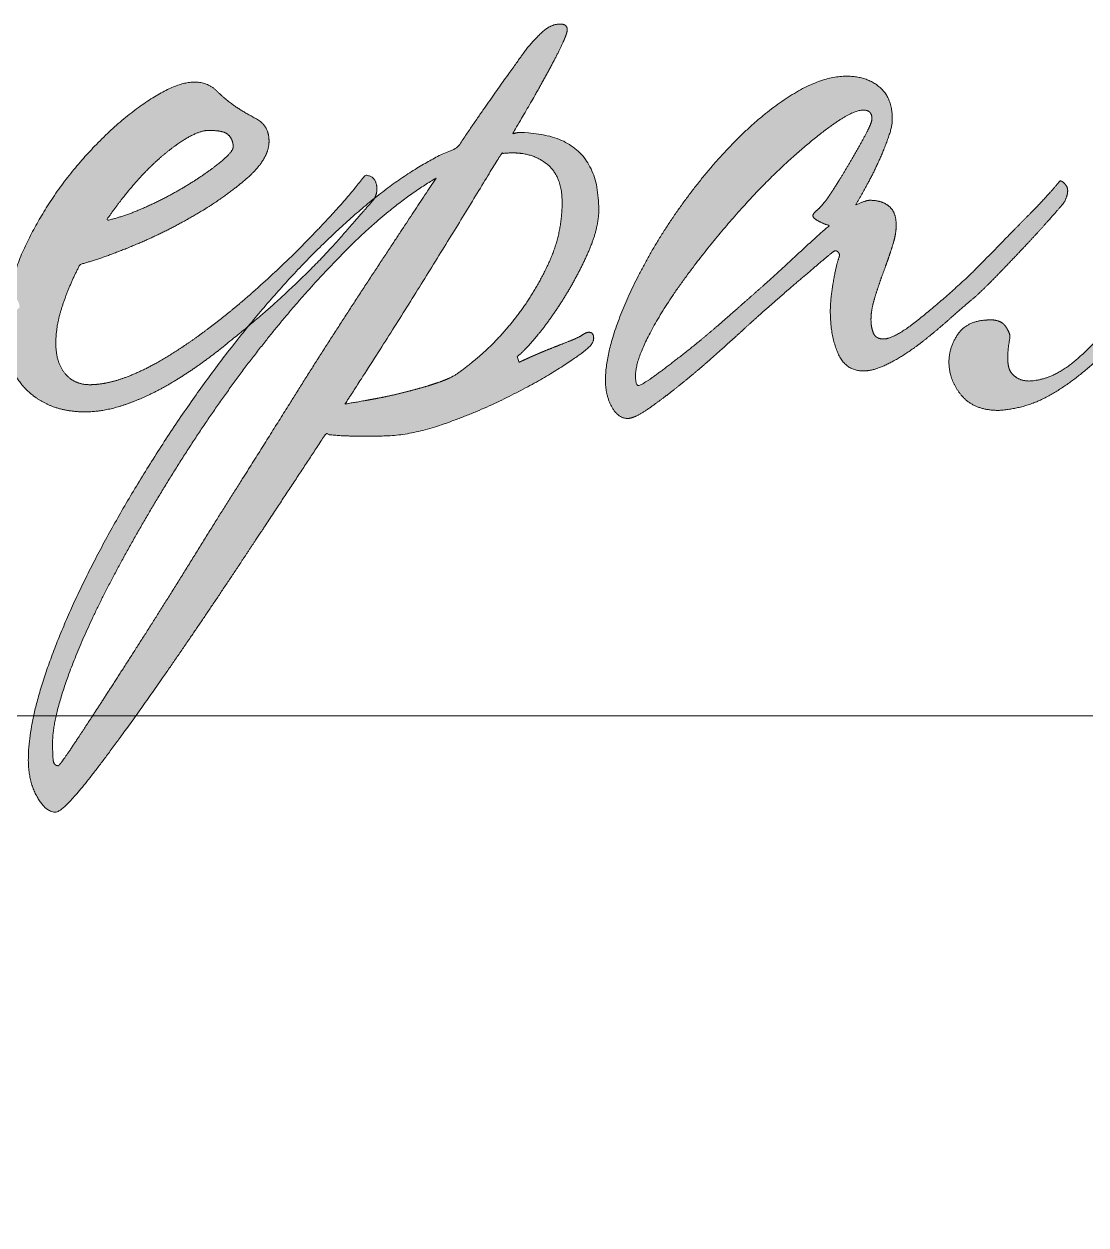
# Model space of a CAD drawing. Header units: metres. Extents: x -1525 to -1043, y -1331 to -1144.
# Drawn here: x -1478.474 to -1477.965, y -1298.582 to -1298.007 of the extents above; entities that cross this region are included whole.
import ezdxf

# ---------------------------------------------------------------- set-up
doc = ezdxf.new("R2010")
doc.units = ezdxf.units.M
doc.header["$MEASUREMENT"] = 0
doc.layers.add('Level 63', color=7, linetype='Continuous', lineweight=0)

# ---------------------------------------------------------------- blocks, each defined once
blk = doc.blocks.new('*U81')
at = {"linetype": 'Continuous', "lineweight": 0}
h = blk.add_hatch(color=5, dxfattribs=at)
edge = h.paths.add_edge_path()
edge.add_line((-0.18719, -0.20035), (-0.16948, -0.20035))
edge.add_spline(control_points=[(-0.16948, -0.20035), (-0.16465, -0.19362), (-0.15935, -0.18602), (-0.14325, -0.16295), (-0.12518, -0.1357), (-0.1071, -0.10846), (-0.0912, -0.0842)], knot_values=[0, 0, 0, 0.141373, 0.141373, 0.570687, 0.570687, 1, 1, 1], degree=2, periodic=0)
edge.add_spline(control_points=[(-0.0912, -0.0842), (-0.08603, -0.08499), (-0.07968, -0.08499)], knot_values=[0, 0, 0, 1, 1, 1], degree=2, periodic=0)
edge.add_line((-0.07968, -0.08499), (-0.06855, -0.08499))
edge.add_spline(control_points=[(-0.06855, -0.08499), (-0.05663, -0.08499), (-0.04252, -0.08002), (-0.02842, -0.07505), (-0.0161, -0.06888), (-0.00378, -0.06271), (0.00516, -0.05695), (0.0141, -0.05118), (0.0157, -0.04959)], knot_values=[0, 0, 0, 0.25, 0.25, 0.5, 0.5, 0.75, 0.75, 1, 1, 1], degree=2, periodic=0)
edge.add_spline(control_points=[(0.0157, -0.04959), (0.01887, -0.0472), (0.01887, -0.04481), (0.01887, -0.04242), (0.01689, -0.04242), (0.01569, -0.04242), (0.0141, -0.04362)], knot_values=[0, 0, 0, 0.333333, 0.333333, 0.666667, 0.666667, 1, 1, 1], degree=2, periodic=0)
edge.add_spline(control_points=[(0.0141, -0.04362), (0.01211, -0.04481), (0.00853, -0.0462), (0.00495, -0.0476), (0.00097, -0.04919), (-0.00301, -0.05078), (-0.00659, -0.05237), (-0.01017, -0.05396), (-0.01176, -0.05476)], knot_values=[0, 0, 0, 0.25, 0.25, 0.5, 0.5, 0.75, 0.75, 1, 1, 1], degree=2, periodic=0)
edge.add_line((-0.01176, -0.05476), (-0.01256, -0.05237))
edge.add_spline(control_points=[(-0.01256, -0.05237), (-0.01056, -0.05118), (-0.00499, -0.04461), (0.00057, -0.03805), (0.00634, -0.0289), (0.01211, -0.01975), (0.01655, -0.00981), (0.02098, 0.00014), (0.02098, 0.00809)], knot_values=[0, 0, 0, 0.25, 0.25, 0.5, 0.5, 0.75, 0.75, 1, 1, 1], degree=2, periodic=0)
edge.add_spline(control_points=[(0.02098, 0.00809), (0.02098, 0.03952), (-0.01202, 0.03952), (-0.01281, 0.03952), (-0.01321, 0.03932), (-0.01361, 0.03912), (-0.01441, 0.03912)], knot_values=[0, 0, 0, 0.333333, 0.333333, 0.666667, 0.666667, 1, 1, 1], degree=2, periodic=0)
edge.add_spline(control_points=[(-0.01441, 0.03912), (-0.004, 0.05661), (0.00201, 0.06794), (0.00802, 0.07927), (0.00802, 0.08165), (0.00802, 0.08406), (0.00524, 0.08406), (0.00126, 0.08406), (-0.00232, 0.08068), (-0.0059, 0.0773), (-0.00908, 0.07332), (-0.01107, 0.07054), (-0.01863, 0.06), (-0.02619, 0.04946), (-0.03693, 0.03355)], knot_values=[0, 0, 0, 0.142857, 0.142857, 0.285714, 0.285714, 0.428571, 0.428571, 0.571429, 0.571429, 0.714286, 0.714286, 0.857143, 0.857143, 1, 1, 1], degree=2, periodic=0)
edge.add_spline(control_points=[(-0.03693, 0.03355), (-0.05352, 0.02664), (-0.07114, 0.01254)], knot_values=[0, 0, 0, 1, 1, 1], degree=2, periodic=0)
edge.add_line((-0.07114, 0.01254), (-0.07142, 0.01207))
edge.add_spline(control_points=[(-0.07142, 0.01207), (-0.0762, 0.0065), (-0.08694, -0.00563), (-0.09768, -0.01777), (-0.11558, -0.03368), (-0.1192, -0.03682), (-0.12287, -0.0399)], knot_values=[0, 0, 0, 0.417557, 0.417557, 0.835113, 0.835113, 1, 1, 1], degree=2, periodic=0)
edge.add_spline(control_points=[(-0.12287, -0.0399), (-0.13889, -0.05948), (-0.15351, -0.08141), (-0.17102, -0.10766), (-0.18435, -0.13292), (-0.19768, -0.15818), (-0.20544, -0.18046), (-0.2092, -0.19124), (-0.21113, -0.20035)], knot_values=[0, 0, 0, 0.251666, 0.251666, 0.552886, 0.552886, 0.854105, 0.854105, 1, 1, 1], degree=2, periodic=0)
edge.add_line((-0.21113, -0.20035), (-0.20192, -0.20035))
edge.add_spline(control_points=[(-0.20192, -0.20035), (-0.20025, -0.19264), (-0.19649, -0.18247), (-0.18973, -0.16417), (-0.17781, -0.14169), (-0.16588, -0.11922), (-0.15037, -0.09475), (-0.13487, -0.07028), (-0.11738, -0.04801), (-0.09988, -0.02573), (-0.08139, -0.00743), (-0.06291, 0.01087), (-0.04581, 0.02082)], knot_values=[0, 0, 0, 0.100007, 0.100007, 0.280006, 0.280006, 0.460004, 0.460004, 0.640003, 0.640003, 0.820001, 0.820001, 1, 1, 1], degree=2, periodic=0)
edge.add_spline(control_points=[(-0.04581, 0.02082), (-0.05933, 0.00053), (-0.07483, -0.02314), (-0.09034, -0.04681), (-0.10505, -0.07028), (-0.11499, -0.0862), (-0.12592, -0.1035), (-0.13685, -0.12081), (-0.14719, -0.13752), (-0.15753, -0.15423), (-0.16707, -0.16914), (-0.17661, -0.18406), (-0.18397, -0.1954), (-0.18565, -0.198), (-0.18719, -0.20035)], knot_values=[0, 0, 0, 0.160543, 0.160543, 0.321085, 0.321085, 0.481628, 0.481628, 0.642171, 0.642171, 0.802713, 0.802713, 0.963256, 0.963256, 1, 1, 1], degree=2, periodic=0)
edge = h.paths.add_edge_path(flags=16)
edge.add_spline(control_points=[(-0.08318, -0.07186), (-0.08199, -0.06987), (-0.081, -0.06848), (-0.08, -0.06709), (-0.07881, -0.0651), (-0.0629, -0.04043), (-0.04738, -0.01537), (-0.03187, 0.00969), (-0.01914, 0.03078)], knot_values=[0, 0, 0, 0.25, 0.25, 0.5, 0.5, 0.75, 0.75, 1, 1, 1], degree=2, periodic=0)
edge.add_spline(control_points=[(-0.01914, 0.03078), (-0.01755, 0.03118), (-0.01437, 0.03118), (-0.00562, 0.03118), (0.00015, 0.0262), (0.00591, 0.02123), (0.00591, 0.01089)], knot_values=[0, 0, 0, 0.333333, 0.333333, 0.666667, 0.666667, 1, 1, 1], degree=2, periodic=0)
edge.add_spline(control_points=[(0.00591, 0.01089), (0.00591, -0.00224), (0.00035, -0.01418), (-0.00522, -0.02611), (-0.01258, -0.03566), (-0.01994, -0.04521), (-0.0273, -0.05157), (-0.03466, -0.05794), (-0.03863, -0.06032), (-0.04142, -0.06192), (-0.04699, -0.06371), (-0.05256, -0.0655), (-0.05892, -0.06709), (-0.06528, -0.06868), (-0.07185, -0.06987), (-0.07841, -0.07107), (-0.08318, -0.07186)], knot_values=[0, 0, 0, 0.125, 0.125, 0.25, 0.25, 0.375, 0.375, 0.5, 0.5, 0.625, 0.625, 0.75, 0.75, 0.875, 0.875, 1, 1, 1], degree=2, periodic=0)
h = blk.add_hatch(color=5, dxfattribs=at)
edge = h.paths.add_edge_path()
edge.add_spline(control_points=[(-0.07114, 0.01254), (-0.06951, 0.0155), (-0.07043, 0.01863), (-0.07142, 0.02202), (-0.075, 0.02202)], knot_values=[0, 0, 0, 0.480917, 0.480917, 1, 1, 1], degree=2, periodic=0)
edge.add_spline(control_points=[(-0.075, 0.02202), (-0.08177, 0.01287), (-0.09509, -0.00106), (-0.10842, -0.01498), (-0.12394, -0.02851), (-0.13229, -0.03567), (-0.14084, -0.04203), (-0.1494, -0.0484), (-0.15775, -0.05337), (-0.16611, -0.05835), (-0.17386, -0.06113), (-0.18162, -0.06392), (-0.18799, -0.06392), (-0.19435, -0.06392), (-0.19813, -0.05934), (-0.20191, -0.05476), (-0.20191, -0.0468), (-0.20191, -0.03964), (-0.19913, -0.03128), (-0.19634, -0.02292), (-0.19197, -0.01457)], knot_values=[0, 0, 0, 0.1, 0.1, 0.2, 0.2, 0.3, 0.3, 0.4, 0.4, 0.5, 0.5, 0.6, 0.6, 0.7, 0.7, 0.8, 0.8, 0.9, 0.9, 1, 1, 1], degree=2, periodic=0)
edge.add_spline(control_points=[(-0.19197, -0.01457), (-0.18282, -0.01218), (-0.16949, -0.00661), (-0.15616, -0.00104), (-0.14403, 0.00613), (-0.13189, 0.01329), (-0.12314, 0.02105), (-0.11439, 0.02881), (-0.11439, 0.03598), (-0.11439, 0.04235), (-0.11956, 0.04513), (-0.12473, 0.04792), (-0.12831, 0.0503), (-0.13189, 0.05269), (-0.13567, 0.05647), (-0.13945, 0.06025), (-0.14502, 0.06025), (-0.15298, 0.06025), (-0.16591, 0.0513), (-0.17884, 0.04235), (-0.19157, 0.02782), (-0.2043, 0.01329), (-0.21345, -0.00502), (-0.219, -0.01613), (-0.22119, -0.02724)], knot_values=[0, 0, 0, 0.086156, 0.086156, 0.172312, 0.172312, 0.258468, 0.258468, 0.344624, 0.344624, 0.430779, 0.430779, 0.516935, 0.516935, 0.603091, 0.603091, 0.689247, 0.689247, 0.775403, 0.775403, 0.861559, 0.861559, 0.947715, 0.947715, 1, 1, 1], degree=2, periodic=0)
edge.add_line((-0.22119, -0.02724), (-0.22073, -0.02733))
edge.add_spline(control_points=[(-0.22073, -0.02733), (-0.21755, -0.02733), (-0.21675, -0.03211)], knot_values=[0, 0, 0, 1, 1, 1], degree=2, periodic=0)
edge.add_line((-0.21675, -0.03211), (-0.22113, -0.03648))
edge.add_spline(control_points=[(-0.22113, -0.03648), (-0.22179, -0.03715), (-0.2225, -0.03783)], knot_values=[0, 0, 0, 1, 1, 1], degree=2, periodic=0)
edge.add_spline(control_points=[(-0.2225, -0.03783), (-0.2226, -0.03973), (-0.2226, -0.04164), (-0.2226, -0.05796), (-0.21345, -0.06651), (-0.2043, -0.07507), (-0.18997, -0.07507), (-0.18162, -0.07507), (-0.17227, -0.07168), (-0.16293, -0.0683), (-0.15338, -0.06253), (-0.14383, -0.05675), (-0.13428, -0.0492), (-0.1285, -0.04462), (-0.12287, -0.0399)], knot_values=[0, 0, 0, 0.018213, 0.018213, 0.193372, 0.193372, 0.368531, 0.368531, 0.54369, 0.54369, 0.718849, 0.718849, 0.894009, 0.894009, 1, 1, 1], degree=2, periodic=0)
edge.add_spline(control_points=[(-0.12287, -0.0399), (-0.11972, -0.03605), (-0.11651, -0.03229), (-0.09701, -0.00941), (-0.07653, 0.00809), (-0.07382, 0.0104), (-0.07114, 0.01254)], knot_values=[0, 0, 0, 0.126896, 0.126896, 0.89826, 0.89826, 1, 1, 1], degree=2, periodic=0)
edge = h.paths.add_edge_path(flags=16)
edge.add_spline(control_points=[(-0.18123, 0.00341), (-0.17605, 0.01097), (-0.17029, 0.01774), (-0.16452, 0.0245), (-0.15875, 0.02947), (-0.15298, 0.03444), (-0.14781, 0.03743), (-0.14263, 0.04041), (-0.13905, 0.04041), (-0.13269, 0.04041), (-0.1309, 0.03842), (-0.12911, 0.03643), (-0.12911, 0.03365)], knot_values=[0, 0, 0, 0.166667, 0.166667, 0.333333, 0.333333, 0.5, 0.5, 0.666667, 0.666667, 0.833333, 0.833333, 1, 1, 1], degree=2, periodic=0)
edge.add_spline(control_points=[(-0.12911, 0.03365), (-0.12911, 0.03166), (-0.13448, 0.02728), (-0.13985, 0.02291), (-0.14761, 0.01813), (-0.15537, 0.01336), (-0.16452, 0.00918), (-0.17367, 0.00501), (-0.18123, 0.00341)], knot_values=[0, 0, 0, 0.25, 0.25, 0.5, 0.5, 0.75, 0.75, 1, 1, 1], degree=2, periodic=0)
h = blk.add_hatch(color=5, dxfattribs=at)
edge = h.paths.add_edge_path()
edge.add_spline(control_points=[(0.21029, 0.01969), (0.2087, 0.01771), (0.20512, 0.01373), (0.20154, 0.00975), (0.19637, 0.00458), (0.1912, -0.0006), (0.18523, -0.00676), (0.17926, -0.01293), (0.17329, -0.0189), (0.16216, -0.02924), (0.15221, -0.0372), (0.14226, -0.04516), (0.13789, -0.04516), (0.1347, -0.04516), (0.13371, -0.04277), (0.13271, -0.04038), (0.13271, -0.0372), (0.13271, -0.03322), (0.13431, -0.02805), (0.1359, -0.02288), (0.13789, -0.01751), (0.13988, -0.01214), (0.14147, -0.00716), (0.14306, -0.00219), (0.14306, 0.00139), (0.14306, 0.00697), (0.14007, 0.00935), (0.13709, 0.01174), (0.13232, 0.01174), (0.13033, 0.01174), (0.12635, 0.00975)], knot_values=[0, 0, 0, 0.066667, 0.066667, 0.133333, 0.133333, 0.2, 0.2, 0.266667, 0.266667, 0.333333, 0.333333, 0.4, 0.4, 0.466667, 0.466667, 0.533333, 0.533333, 0.6, 0.6, 0.666667, 0.666667, 0.733333, 0.733333, 0.8, 0.8, 0.866667, 0.866667, 0.933333, 0.933333, 1, 1, 1], degree=2, periodic=0)
edge.add_spline(control_points=[(0.12635, 0.00975), (0.12874, 0.01373), (0.13152, 0.0189), (0.13431, 0.02407), (0.13649, 0.02905), (0.13868, 0.03402), (0.14007, 0.0382), (0.14147, 0.04237), (0.14147, 0.04476), (0.14147, 0.05391), (0.1361, 0.05829), (0.13073, 0.06267), (0.12277, 0.06267), (0.11322, 0.06267), (0.10208, 0.0561), (0.09094, 0.04954), (0.08, 0.03899), (0.06906, 0.02845), (0.05892, 0.01512), (0.04877, 0.00179), (0.04101, -0.01214), (0.03326, -0.02606), (0.02848, -0.03919), (0.02371, -0.05232), (0.02371, -0.06226), (0.02371, -0.06823), (0.0263, -0.07301), (0.02888, -0.07778), (0.03286, -0.07778), (0.03564, -0.07778), (0.04161, -0.0736), (0.04758, -0.06943), (0.05474, -0.06366), (0.0619, -0.05789), (0.06926, -0.05133), (0.07662, -0.04476), (0.08179, -0.03999), (0.08696, -0.03521), (0.09313, -0.02984), (0.0993, -0.02447), (0.10467, -0.01989), (0.11004, -0.01532), (0.11382, -0.01214), (0.1176, -0.00895), (0.11799, -0.00895), (0.11879, -0.00895), (0.11939, -0.00975), (0.11999, -0.01054), (0.11959, -0.01173)], knot_values=[0, 0, 0, 0.041667, 0.041667, 0.083333, 0.083333, 0.125, 0.125, 0.166667, 0.166667, 0.208333, 0.208333, 0.25, 0.25, 0.291667, 0.291667, 0.333333, 0.333333, 0.375, 0.375, 0.416667, 0.416667, 0.458333, 0.458333, 0.5, 0.5, 0.541667, 0.541667, 0.583333, 0.583333, 0.625, 0.625, 0.666667, 0.666667, 0.708333, 0.708333, 0.75, 0.75, 0.791667, 0.791667, 0.833333, 0.833333, 0.875, 0.875, 0.916667, 0.916667, 0.958333, 0.958333, 1, 1, 1], degree=2, periodic=0)
edge.add_spline(control_points=[(0.11959, -0.01173), (0.11879, -0.01333), (0.1174, -0.02089), (0.11601, -0.02845), (0.11601, -0.03362), (0.11601, -0.04396), (0.11919, -0.05113), (0.12237, -0.05829), (0.12953, -0.05829), (0.13431, -0.05829), (0.14067, -0.0549), (0.14704, -0.05152), (0.1532, -0.04675), (0.15937, -0.04197), (0.16514, -0.0368), (0.17091, -0.03163), (0.17528, -0.02805), (0.17926, -0.02447), (0.18523, -0.0183), (0.1912, -0.01214), (0.19697, -0.00597), (0.20274, 0.0002), (0.20711, 0.00517), (0.21149, 0.01015), (0.21228, 0.01134)], knot_values=[0, 0, 0, 0.083333, 0.083333, 0.166667, 0.166667, 0.25, 0.25, 0.333333, 0.333333, 0.416667, 0.416667, 0.5, 0.5, 0.583333, 0.583333, 0.666667, 0.666667, 0.75, 0.75, 0.833333, 0.833333, 0.916667, 0.916667, 1, 1, 1], degree=2, periodic=0)
edge.add_spline(control_points=[(0.21228, 0.01134), (0.21427, 0.01572), (0.21288, 0.0177), (0.21149, 0.01969), (0.21029, 0.01969)], knot_values=[0, 0, 0, 0.5, 0.5, 1, 1, 1], degree=2, periodic=0)
edge = h.paths.add_edge_path(flags=16)
edge.add_spline(control_points=[(0.11362, 0.01094), (0.11203, 0.00895), (0.11044, 0.00756), (0.10884, 0.00617), (0.10884, 0.00537), (0.10884, 0.00458), (0.11083, 0.00338), (0.11282, 0.00219), (0.11561, 0.00139)], knot_values=[0, 0, 0, 0.25, 0.25, 0.5, 0.5, 0.75, 0.75, 1, 1, 1], degree=2, periodic=0)
edge.add_spline(control_points=[(0.11561, 0.00139), (0.10964, -0.00378), (0.10288, -0.01014), (0.09611, -0.01651), (0.08895, -0.02287), (0.08219, -0.02884), (0.07384, -0.0362), (0.06548, -0.04356), (0.05772, -0.04973), (0.04996, -0.05589), (0.0442, -0.06007), (0.03843, -0.06425), (0.03724, -0.06425), (0.03604, -0.06425), (0.03604, -0.06027), (0.03604, -0.05391), (0.04241, -0.04197), (0.04877, -0.03003), (0.06031, -0.01491), (0.06906, -0.00338), (0.0794, 0.00816), (0.08975, 0.01969), (0.09969, 0.02865), (0.10964, 0.0376), (0.1176, 0.04317), (0.12555, 0.04874), (0.12953, 0.04874), (0.13311, 0.04874), (0.13311, 0.04516)], knot_values=[0, 0, 0, 0.071429, 0.071429, 0.142857, 0.142857, 0.214286, 0.214286, 0.285714, 0.285714, 0.357143, 0.357143, 0.428571, 0.428571, 0.5, 0.5, 0.571429, 0.571429, 0.642857, 0.642857, 0.714286, 0.714286, 0.785714, 0.785714, 0.857143, 0.857143, 0.928571, 0.928571, 1, 1, 1], degree=2, periodic=0)
edge.add_spline(control_points=[(0.13311, 0.04516), (0.13311, 0.04357), (0.13033, 0.03839), (0.12754, 0.03322), (0.12416, 0.02746), (0.12078, 0.02169), (0.1176, 0.01671), (0.11441, 0.01174), (0.11362, 0.01094)], knot_values=[0, 0, 0, 0.25, 0.25, 0.5, 0.5, 0.75, 0.75, 1, 1, 1], degree=2, periodic=0)
h = blk.add_hatch(color=5, dxfattribs=at)
edge = h.paths.add_edge_path()
edge.add_line((0.18967, -0.04494), (0.18967, -0.04335))
edge.add_spline(control_points=[(0.18967, -0.04335), (0.18808, -0.03898), (0.18549, -0.03799), (0.18291, -0.037), (0.18012, -0.0374), (0.17176, -0.0378), (0.16798, -0.04377), (0.1642, -0.04975), (0.1648, -0.05653), (0.1654, -0.06331), (0.17037, -0.06889), (0.17535, -0.07447), (0.18529, -0.07447), (0.19723, -0.07366), (0.20757, -0.06744), (0.21791, -0.06122), (0.22706, -0.05227), (0.23621, -0.04331), (0.24377, -0.03257), (0.25133, -0.02183), (0.25793, -0.01189), (0.26452, -0.00194), (0.2697, 0.00622), (0.27488, 0.01437), (0.27925, 0.01835)], knot_values=[0, 0, 0, 0.083333, 0.083333, 0.166667, 0.166667, 0.25, 0.25, 0.333333, 0.333333, 0.416667, 0.416667, 0.5, 0.5, 0.583333, 0.583333, 0.666667, 0.666667, 0.75, 0.75, 0.833333, 0.833333, 0.916667, 0.916667, 1, 1, 1], degree=2, periodic=0)
edge.add_spline(control_points=[(0.27925, 0.01835), (0.27805, 0.01636), (0.27288, 0.00761), (0.26771, -0.00114), (0.26232, -0.01268), (0.25693, -0.02422), (0.25294, -0.03715), (0.24894, -0.05008), (0.24974, -0.06082)], knot_values=[0, 0, 0, 0.25, 0.25, 0.5, 0.5, 0.75, 0.75, 1, 1, 1], degree=2, periodic=0)
edge.add_spline(control_points=[(0.24974, -0.06082), (0.24934, -0.07085), (0.25314, -0.07345), (0.25693, -0.07606), (0.26372, -0.07407), (0.27209, -0.07165), (0.28084, -0.06524), (0.28959, -0.05883), (0.29795, -0.05088), (0.30631, -0.04292), (0.31366, -0.03476), (0.32102, -0.02661), (0.32659, -0.02064)], knot_values=[0, 0, 0, 0.166667, 0.166667, 0.333333, 0.333333, 0.5, 0.5, 0.666667, 0.666667, 0.833333, 0.833333, 1, 1, 1], degree=2, periodic=0)
edge.add_spline(control_points=[(0.32659, -0.02064), (0.32778, -0.01746), (0.32619, -0.01666), (0.32461, -0.01586), (0.32341, -0.01626)], knot_values=[0, 0, 0, 0.5, 0.5, 1, 1, 1], degree=2, periodic=0)
edge.add_spline(control_points=[(0.32341, -0.01626), (0.32063, -0.01905), (0.31366, -0.02581), (0.3067, -0.03257), (0.29894, -0.03973), (0.29118, -0.04689), (0.28343, -0.05286), (0.27567, -0.05883), (0.27129, -0.06002)], knot_values=[0, 0, 0, 0.25, 0.25, 0.5, 0.5, 0.75, 0.75, 1, 1, 1], degree=2, periodic=0)
edge.add_spline(control_points=[(0.27129, -0.06002), (0.26572, -0.05923), (0.26692, -0.05485)], knot_values=[0, 0, 0, 1, 1, 1], degree=2, periodic=0)
edge.add_spline(control_points=[(0.26692, -0.05485), (0.26811, -0.04053), (0.27607, -0.02621), (0.28403, -0.01189), (0.29377, 0.00124), (0.30352, 0.01437), (0.31207, 0.02531), (0.32063, 0.03625), (0.32301, 0.04381), (0.3254, 0.04978), (0.32341, 0.05157), (0.32142, 0.05336), (0.31744, 0.05376), (0.31187, 0.05416), (0.3075, 0.05435), (0.30312, 0.05455), (0.29855, 0.05276), (0.29397, 0.05097), (0.2888, 0.0458), (0.28363, 0.04063), (0.27726, 0.03068)], knot_values=[0, 0, 0, 0.1, 0.1, 0.2, 0.2, 0.3, 0.3, 0.4, 0.4, 0.5, 0.5, 0.6, 0.6, 0.7, 0.7, 0.8, 0.8, 0.9, 0.9, 1, 1, 1], degree=2, periodic=0)
edge.add_spline(control_points=[(0.27726, 0.03068), (0.26771, 0.01556), (0.25753, -0.00075), (0.24735, -0.01706), (0.2374, -0.03078), (0.22746, -0.04451), (0.21751, -0.05326), (0.20757, -0.06202), (0.19762, -0.06241), (0.19325, -0.06241), (0.19046, -0.05923), (0.18768, -0.05606), (0.18967, -0.04494)], knot_values=[0, 0, 0, 0.166667, 0.166667, 0.333333, 0.333333, 0.5, 0.5, 0.666667, 0.666667, 0.833333, 0.833333, 1, 1, 1], degree=2, periodic=0)
h = blk.add_hatch(color=5, dxfattribs=at)
edge = h.paths.add_edge_path()
edge.add_line((-0.20192, -0.20035), (-0.21113, -0.20035))
edge.add_spline(control_points=[(-0.21113, -0.20035), (-0.2132, -0.21005), (-0.2132, -0.21785), (-0.2132, -0.2266), (-0.20962, -0.23296), (-0.20604, -0.23933), (-0.20207, -0.23933), (-0.19889, -0.23933), (-0.18717, -0.22421), (-0.17931, -0.21407), (-0.16948, -0.20035)], knot_values=[0, 0, 0, 0.123175, 0.123175, 0.362046, 0.362046, 0.600918, 0.600918, 0.839789, 0.839789, 1, 1, 1], degree=2, periodic=0)
edge.add_line((-0.16948, -0.20035), (-0.18719, -0.20035))
edge.add_spline(control_points=[(-0.18719, -0.20035), (-0.19237, -0.20829), (-0.19589, -0.21351), (-0.20047, -0.22027), (-0.20086, -0.22027), (-0.20285, -0.22027), (-0.20305, -0.21748), (-0.20325, -0.2147), (-0.20325, -0.21112), (-0.20325, -0.20652), (-0.20192, -0.20035)], knot_values=[0, 0, 0, 0.182925, 0.182925, 0.420144, 0.420144, 0.657362, 0.657362, 0.89458, 0.89458, 1, 1, 1], degree=2, periodic=0)
at = {"color": 5, "linetype": 'Continuous', "lineweight": 0, "flags": 128}
for points in [[(0.18967, -0.04335), (0.18967, -0.04494)], [(-0.01256, -0.05237), (-0.01176, -0.05476)]]:
    blk.add_lwpolyline(points, dxfattribs=at)
at = {"color": 5, "linetype": 'Continuous', "lineweight": 0}
for points, knots in [([(-0.01176, -0.05476), (-0.01017, -0.05396), (-0.00659, -0.05237), (-0.00301, -0.05078), (0.00097, -0.04919), (0.00495, -0.0476), (0.00853, -0.0462), (0.01211, -0.04481), (0.0141, -0.04362), (0.01569, -0.04242), (0.01689, -0.04242), (0.01887, -0.04242), (0.01887, -0.04481), (0.01887, -0.0472), (0.0157, -0.04959), (0.0141, -0.05118), (0.00516, -0.05695), (-0.00378, -0.06271), (-0.0161, -0.06888), (-0.02842, -0.07505), (-0.04252, -0.08002), (-0.05663, -0.08499), (-0.06855, -0.08499), (-0.07332, -0.08499), (-0.07968, -0.08499), (-0.08603, -0.08499), (-0.0912, -0.0842), (-0.1071, -0.10846), (-0.12518, -0.1357), (-0.14325, -0.16295), (-0.15935, -0.18602), (-0.17545, -0.20909), (-0.18717, -0.22421), (-0.19889, -0.23933), (-0.20207, -0.23933), (-0.20604, -0.23933), (-0.20962, -0.23296), (-0.2132, -0.2266), (-0.2132, -0.21785), (-0.2132, -0.20273), (-0.20544, -0.18046), (-0.19768, -0.15818), (-0.18435, -0.13292), (-0.17102, -0.10766), (-0.15351, -0.08141), (-0.13601, -0.05516), (-0.11651, -0.03229), (-0.09701, -0.00941), (-0.07653, 0.00809), (-0.05604, 0.02559), (-0.03693, 0.03355), (-0.02619, 0.04946), (-0.01863, 0.06), (-0.01107, 0.07054), (-0.00908, 0.07332), (-0.0059, 0.0773), (-0.00232, 0.08068), (0.00126, 0.08406), (0.00524, 0.08406), (0.00802, 0.08406), (0.00802, 0.08165), (0.00802, 0.07927), (0.00201, 0.06794), (-0.004, 0.05661), (-0.01441, 0.03912), (-0.01361, 0.03912), (-0.01321, 0.03932), (-0.01281, 0.03952), (-0.01202, 0.03952), (0.02098, 0.03952), (0.02098, 0.00809)], [0, 0, 0, 0.028571, 0.028571, 0.057143, 0.057143, 0.085714, 0.085714, 0.114286, 0.114286, 0.142857, 0.142857, 0.171429, 0.171429, 0.2, 0.2, 0.228571, 0.228571, 0.257143, 0.257143, 0.285714, 0.285714, 0.314286, 0.314286, 0.342857, 0.342857, 0.371429, 0.371429, 0.4, 0.4, 0.428571, 0.428571, 0.457143, 0.457143, 0.485714, 0.485714, 0.514286, 0.514286, 0.542857, 0.542857, 0.571429, 0.571429, 0.6, 0.6, 0.628571, 0.628571, 0.657143, 0.657143, 0.685714, 0.685714, 0.714286, 0.714286, 0.742857, 0.742857, 0.771429, 0.771429, 0.8, 0.8, 0.828571, 0.828571, 0.857143, 0.857143, 0.885714, 0.885714, 0.914286, 0.914286, 0.942857, 0.942857, 0.971429, 0.971429, 1, 1, 1]), ([(-0.07142, 0.01207), (-0.0762, 0.0065), (-0.08694, -0.00563), (-0.09768, -0.01777), (-0.11558, -0.03368), (-0.12473, -0.04164), (-0.13428, -0.0492), (-0.14383, -0.05675), (-0.15338, -0.06253), (-0.16293, -0.0683), (-0.17227, -0.07168), (-0.18162, -0.07507), (-0.18997, -0.07507), (-0.2043, -0.07507), (-0.21345, -0.06651), (-0.2226, -0.05796), (-0.2226, -0.04164), (-0.2226, -0.02333), (-0.21345, -0.00502), (-0.2043, 0.01329), (-0.19157, 0.02782), (-0.17884, 0.04235), (-0.16591, 0.0513), (-0.15298, 0.06025), (-0.14502, 0.06025), (-0.13945, 0.06025), (-0.13567, 0.05647), (-0.13189, 0.05269), (-0.12831, 0.0503), (-0.12473, 0.04792), (-0.11956, 0.04513), (-0.11439, 0.04235), (-0.11439, 0.03598), (-0.11439, 0.02881), (-0.12314, 0.02105), (-0.13189, 0.01329), (-0.14403, 0.00613), (-0.15616, -0.00104), (-0.16949, -0.00661), (-0.18282, -0.01218), (-0.19197, -0.01457), (-0.19634, -0.02292), (-0.19913, -0.03128), (-0.20191, -0.03964), (-0.20191, -0.0468), (-0.20191, -0.05476), (-0.19813, -0.05934), (-0.19435, -0.06392), (-0.18799, -0.06392), (-0.18162, -0.06392), (-0.17386, -0.06113), (-0.16611, -0.05835), (-0.15775, -0.05337), (-0.1494, -0.0484), (-0.14084, -0.04203), (-0.13229, -0.03567), (-0.12394, -0.02851), (-0.10842, -0.01498), (-0.09509, -0.00106), (-0.08177, 0.01287), (-0.075, 0.02202), (-0.07142, 0.02202), (-0.07043, 0.01863), (-0.06943, 0.01525), (-0.07142, 0.01207)], [0, 0, 0, 0.03125, 0.03125, 0.0625, 0.0625, 0.09375, 0.09375, 0.125, 0.125, 0.15625, 0.15625, 0.1875, 0.1875, 0.21875, 0.21875, 0.25, 0.25, 0.28125, 0.28125, 0.3125, 0.3125, 0.34375, 0.34375, 0.375, 0.375, 0.40625, 0.40625, 0.4375, 0.4375, 0.46875, 0.46875, 0.5, 0.5, 0.53125, 0.53125, 0.5625, 0.5625, 0.59375, 0.59375, 0.625, 0.625, 0.65625, 0.65625, 0.6875, 0.6875, 0.71875, 0.71875, 0.75, 0.75, 0.78125, 0.78125, 0.8125, 0.8125, 0.84375, 0.84375, 0.875, 0.875, 0.90625, 0.90625, 0.9375, 0.9375, 0.96875, 0.96875, 1, 1, 1]), ([(0.21228, 0.01134), (0.21149, 0.01015), (0.20711, 0.00517), (0.20274, 0.0002), (0.19697, -0.00597), (0.1912, -0.01214), (0.18523, -0.0183), (0.17926, -0.02447), (0.17528, -0.02805), (0.17091, -0.03163), (0.16514, -0.0368), (0.15937, -0.04197), (0.1532, -0.04675), (0.14704, -0.05152), (0.14067, -0.0549), (0.13431, -0.05829), (0.12953, -0.05829), (0.12237, -0.05829), (0.11919, -0.05113), (0.11601, -0.04396), (0.11601, -0.03362), (0.11601, -0.02845), (0.1174, -0.02089), (0.11879, -0.01333), (0.11959, -0.01173), (0.11999, -0.01054), (0.11939, -0.00975), (0.11879, -0.00895), (0.11799, -0.00895), (0.1176, -0.00895), (0.11382, -0.01214), (0.11004, -0.01532), (0.10467, -0.01989), (0.0993, -0.02447), (0.09313, -0.02984), (0.08696, -0.03521), (0.08179, -0.03999), (0.07662, -0.04476), (0.06926, -0.05133), (0.0619, -0.05789), (0.05474, -0.06366), (0.04758, -0.06943), (0.04161, -0.0736), (0.03564, -0.07778), (0.03286, -0.07778), (0.02888, -0.07778), (0.0263, -0.07301), (0.02371, -0.06823), (0.02371, -0.06226), (0.02371, -0.05232), (0.02848, -0.03919), (0.03326, -0.02606), (0.04101, -0.01214), (0.04877, 0.00179), (0.05892, 0.01512), (0.06906, 0.02845), (0.08, 0.03899), (0.09094, 0.04954), (0.10208, 0.0561), (0.11322, 0.06267), (0.12277, 0.06267), (0.13073, 0.06267), (0.1361, 0.05829), (0.14147, 0.05391), (0.14147, 0.04476), (0.14147, 0.04237), (0.14007, 0.0382), (0.13868, 0.03402), (0.13649, 0.02905), (0.13431, 0.02407), (0.13152, 0.0189), (0.12874, 0.01373), (0.12635, 0.00975), (0.13033, 0.01174), (0.13232, 0.01174), (0.13709, 0.01174), (0.14007, 0.00935), (0.14306, 0.00697), (0.14306, 0.00139), (0.14306, -0.00219), (0.14147, -0.00716), (0.13988, -0.01214), (0.13789, -0.01751), (0.1359, -0.02288), (0.13431, -0.02805), (0.13271, -0.03322), (0.13271, -0.0372), (0.13271, -0.04038), (0.13371, -0.04277), (0.1347, -0.04516), (0.13789, -0.04516), (0.14226, -0.04516), (0.15221, -0.0372), (0.16216, -0.02924), (0.17329, -0.0189), (0.17926, -0.01293), (0.18523, -0.00676), (0.1912, -0.0006), (0.19637, 0.00458), (0.20154, 0.00975), (0.20512, 0.01373), (0.2087, 0.01771), (0.21029, 0.01969), (0.21149, 0.01969), (0.21288, 0.0177), (0.21427, 0.01572), (0.21228, 0.01134)], [0, 0, 0, 0.018868, 0.018868, 0.037736, 0.037736, 0.056604, 0.056604, 0.075472, 0.075472, 0.09434, 0.09434, 0.113208, 0.113208, 0.132075, 0.132075, 0.150943, 0.150943, 0.169811, 0.169811, 0.188679, 0.188679, 0.207547, 0.207547, 0.226415, 0.226415, 0.245283, 0.245283, 0.264151, 0.264151, 0.283019, 0.283019, 0.301887, 0.301887, 0.320755, 0.320755, 0.339623, 0.339623, 0.358491, 0.358491, 0.377358, 0.377358, 0.396226, 0.396226, 0.415094, 0.415094, 0.433962, 0.433962, 0.45283, 0.45283, 0.471698, 0.471698, 0.490566, 0.490566, 0.509434, 0.509434, 0.528302, 0.528302, 0.54717, 0.54717, 0.566038, 0.566038, 0.584906, 0.584906, 0.603774, 0.603774, 0.622642, 0.622642, 0.641509, 0.641509, 0.660377, 0.660377, 0.679245, 0.679245, 0.698113, 0.698113, 0.716981, 0.716981, 0.735849, 0.735849, 0.754717, 0.754717, 0.773585, 0.773585, 0.792453, 0.792453, 0.811321, 0.811321, 0.830189, 0.830189, 0.849057, 0.849057, 0.867925, 0.867925, 0.886792, 0.886792, 0.90566, 0.90566, 0.924528, 0.924528, 0.943396, 0.943396, 0.962264, 0.962264, 0.981132, 0.981132, 1, 1, 1]), ([(0.27726, 0.03068), (0.28363, 0.04063), (0.2888, 0.0458), (0.29397, 0.05097), (0.29855, 0.05276), (0.30312, 0.05455), (0.3075, 0.05435), (0.31187, 0.05416), (0.31744, 0.05376), (0.32142, 0.05336), (0.32341, 0.05157), (0.3254, 0.04978), (0.32301, 0.04381), (0.32063, 0.03625), (0.31207, 0.02531), (0.30352, 0.01437), (0.29377, 0.00124), (0.28403, -0.01189), (0.27607, -0.02621), (0.26811, -0.04053), (0.26692, -0.05485), (0.26572, -0.05923), (0.27129, -0.06002), (0.27567, -0.05883), (0.28343, -0.05286), (0.29118, -0.04689), (0.29894, -0.03973), (0.3067, -0.03257), (0.31366, -0.02581), (0.32063, -0.01905), (0.32341, -0.01626), (0.32461, -0.01586), (0.32619, -0.01666), (0.32778, -0.01746), (0.32659, -0.02064), (0.32102, -0.02661), (0.31366, -0.03476), (0.30631, -0.04292), (0.29795, -0.05088), (0.28959, -0.05883), (0.28084, -0.06524), (0.27209, -0.07165), (0.26372, -0.07407), (0.25693, -0.07606), (0.25314, -0.07345), (0.24934, -0.07085), (0.24974, -0.06082), (0.24894, -0.05008), (0.25294, -0.03715), (0.25693, -0.02422), (0.26232, -0.01268), (0.26771, -0.00114), (0.27288, 0.00761), (0.27805, 0.01636), (0.27925, 0.01835), (0.27488, 0.01437), (0.2697, 0.00622), (0.26452, -0.00194), (0.25793, -0.01189), (0.25133, -0.02183), (0.24377, -0.03257), (0.23621, -0.04331), (0.22706, -0.05227), (0.21791, -0.06122), (0.20757, -0.06744), (0.19723, -0.07366), (0.18529, -0.07447), (0.17535, -0.07447), (0.17037, -0.06889), (0.1654, -0.06331), (0.1648, -0.05653), (0.1642, -0.04975), (0.16798, -0.04377), (0.17176, -0.0378), (0.18012, -0.0374), (0.18291, -0.037), (0.18549, -0.03799), (0.18808, -0.03898), (0.18967, -0.04335)], [0, 0, 0, 0.025641, 0.025641, 0.051282, 0.051282, 0.076923, 0.076923, 0.102564, 0.102564, 0.128205, 0.128205, 0.153846, 0.153846, 0.179487, 0.179487, 0.205128, 0.205128, 0.230769, 0.230769, 0.25641, 0.25641, 0.282051, 0.282051, 0.307692, 0.307692, 0.333333, 0.333333, 0.358974, 0.358974, 0.384615, 0.384615, 0.410256, 0.410256, 0.435897, 0.435897, 0.461538, 0.461538, 0.487179, 0.487179, 0.512821, 0.512821, 0.538462, 0.538462, 0.564103, 0.564103, 0.589744, 0.589744, 0.615385, 0.615385, 0.641026, 0.641026, 0.666667, 0.666667, 0.692308, 0.692308, 0.717949, 0.717949, 0.74359, 0.74359, 0.769231, 0.769231, 0.794872, 0.794872, 0.820513, 0.820513, 0.846154, 0.846154, 0.871795, 0.871795, 0.897436, 0.897436, 0.923077, 0.923077, 0.948718, 0.948718, 0.974359, 0.974359, 1, 1, 1]), ([(0.13311, 0.04516), (0.13311, 0.04874), (0.12953, 0.04874), (0.12555, 0.04874), (0.1176, 0.04317), (0.10964, 0.0376), (0.09969, 0.02865), (0.08975, 0.01969), (0.0794, 0.00816), (0.06906, -0.00338), (0.06031, -0.01491), (0.04877, -0.03003), (0.04241, -0.04197), (0.03604, -0.05391), (0.03604, -0.06027), (0.03604, -0.06425), (0.03724, -0.06425), (0.03843, -0.06425), (0.0442, -0.06007), (0.04996, -0.05589), (0.05772, -0.04973), (0.06548, -0.04356), (0.07384, -0.0362), (0.08219, -0.02884), (0.08895, -0.02287), (0.09611, -0.01651), (0.10288, -0.01014), (0.10964, -0.00378), (0.11561, 0.00139), (0.11282, 0.00219), (0.11083, 0.00338), (0.10884, 0.00458), (0.10884, 0.00537), (0.10884, 0.00617), (0.11044, 0.00756), (0.11203, 0.00895), (0.11362, 0.01094), (0.11441, 0.01174), (0.1176, 0.01671), (0.12078, 0.02169), (0.12416, 0.02746), (0.12754, 0.03322), (0.13033, 0.03839), (0.13311, 0.04357), (0.13311, 0.04516)], [0, 0, 0, 0.045455, 0.045455, 0.090909, 0.090909, 0.136364, 0.136364, 0.181818, 0.181818, 0.227273, 0.227273, 0.272727, 0.272727, 0.318182, 0.318182, 0.363636, 0.363636, 0.409091, 0.409091, 0.454545, 0.454545, 0.5, 0.5, 0.545455, 0.545455, 0.590909, 0.590909, 0.636364, 0.636364, 0.681818, 0.681818, 0.727273, 0.727273, 0.772727, 0.772727, 0.818182, 0.818182, 0.863636, 0.863636, 0.909091, 0.909091, 0.954545, 0.954545, 1, 1, 1]), ([(-0.12911, 0.03365), (-0.12911, 0.03643), (-0.1309, 0.03842), (-0.13269, 0.04041), (-0.13905, 0.04041), (-0.14263, 0.04041), (-0.14781, 0.03743), (-0.15298, 0.03444), (-0.15875, 0.02947), (-0.16452, 0.0245), (-0.17029, 0.01774), (-0.17605, 0.01097), (-0.18123, 0.00341), (-0.17367, 0.00501), (-0.16452, 0.00918), (-0.15537, 0.01336), (-0.14761, 0.01813), (-0.13985, 0.02291), (-0.13448, 0.02728), (-0.12911, 0.03166), (-0.12911, 0.03365)], [0, 0, 0, 0.1, 0.1, 0.2, 0.2, 0.3, 0.3, 0.4, 0.4, 0.5, 0.5, 0.6, 0.6, 0.7, 0.7, 0.8, 0.8, 0.9, 0.9, 1, 1, 1]), ([(0.00591, 0.01089), (0.00591, 0.02123), (0.00015, 0.0262), (-0.00562, 0.03118), (-0.01437, 0.03118), (-0.01755, 0.03118), (-0.01914, 0.03078), (-0.03187, 0.00969), (-0.04738, -0.01537), (-0.0629, -0.04043), (-0.07881, -0.0651), (-0.08, -0.06709), (-0.081, -0.06848), (-0.08199, -0.06987), (-0.08318, -0.07186), (-0.07841, -0.07107), (-0.07185, -0.06987), (-0.06528, -0.06868), (-0.05892, -0.06709), (-0.05256, -0.0655), (-0.04699, -0.06371), (-0.04142, -0.06192), (-0.03863, -0.06032), (-0.03466, -0.05794), (-0.0273, -0.05157), (-0.01994, -0.04521), (-0.01258, -0.03566), (-0.00522, -0.02611), (0.00035, -0.01418), (0.00591, -0.00224), (0.00591, 0.01089)], [0, 0, 0, 0.066667, 0.066667, 0.133333, 0.133333, 0.2, 0.2, 0.266667, 0.266667, 0.333333, 0.333333, 0.4, 0.4, 0.466667, 0.466667, 0.533333, 0.533333, 0.6, 0.6, 0.666667, 0.666667, 0.733333, 0.733333, 0.8, 0.8, 0.866667, 0.866667, 0.933333, 0.933333, 1, 1, 1]), ([(0.18967, -0.04494), (0.18768, -0.05606), (0.19046, -0.05923), (0.19325, -0.06241), (0.19762, -0.06241), (0.20757, -0.06202), (0.21751, -0.05326), (0.22746, -0.04451), (0.2374, -0.03078), (0.24735, -0.01706), (0.25753, -0.00075), (0.26771, 0.01556), (0.27726, 0.03068)], [0, 0, 0, 0.166667, 0.166667, 0.333333, 0.333333, 0.5, 0.5, 0.666667, 0.666667, 0.833333, 0.833333, 1, 1, 1]), ([(-0.04581, 0.02082), (-0.06291, 0.01087), (-0.08139, -0.00743), (-0.09988, -0.02573), (-0.11738, -0.04801), (-0.13487, -0.07028), (-0.15037, -0.09475), (-0.16588, -0.11922), (-0.17781, -0.14169), (-0.18973, -0.16417), (-0.19649, -0.18247), (-0.20325, -0.20078), (-0.20325, -0.21112), (-0.20325, -0.2147), (-0.20305, -0.21748), (-0.20285, -0.22027), (-0.20086, -0.22027), (-0.20047, -0.22027), (-0.19589, -0.21351), (-0.19132, -0.20674), (-0.18397, -0.1954), (-0.17661, -0.18406), (-0.16707, -0.16914), (-0.15753, -0.15423), (-0.14719, -0.13752), (-0.13685, -0.12081), (-0.12592, -0.1035), (-0.11499, -0.0862), (-0.10505, -0.07028), (-0.09034, -0.04681), (-0.07483, -0.02314), (-0.05933, 0.00053), (-0.04581, 0.02082)], [0, 0, 0, 0.0625, 0.0625, 0.125, 0.125, 0.1875, 0.1875, 0.25, 0.25, 0.3125, 0.3125, 0.375, 0.375, 0.4375, 0.4375, 0.5, 0.5, 0.5625, 0.5625, 0.625, 0.625, 0.6875, 0.6875, 0.75, 0.75, 0.8125, 0.8125, 0.875, 0.875, 0.9375, 0.9375, 1, 1, 1]), ([(0.02098, 0.00809), (0.02098, 0.00014), (0.01655, -0.00981), (0.01211, -0.01975), (0.00634, -0.0289), (0.00057, -0.03805), (-0.00499, -0.04461), (-0.01056, -0.05118), (-0.01256, -0.05237)], [0, 0, 0, 0.25, 0.25, 0.5, 0.5, 0.75, 0.75, 1, 1, 1])]:
    blk.add_open_spline(points, degree=2, knots=knots, dxfattribs=at)

msp = doc.modelspace()

# ---------------------------------------------------------------- linework, layer by layer
at = {"color": 5, "linetype": 'Continuous', "lineweight": 0}
msp.add_spline([(-1479.1115827, -1299.78265917), (-1479.00891729, -1299.54784136), (-1478.98373393, -1299.4538558), (-1478.98373393, -1299.40065188), (-1479.01496127, -1299.36942455), (-1479.06424154, -1299.36942455), (-1479.14158781, -1299.41408044), (-1479.19634033, -1299.48386876), (-1479.210792, -1299.5242571), (-1479.210792, -1299.5928737), (-1479.19374451, -1299.6564958), (-1479.15090763, -1299.71719345), (-1479.10164567, -1299.74563485), (-1479.03488305, -1299.75677797), (-1478.9668309, -1299.73854345), (-1478.90835478, -1299.71194732), (-1478.86824774, -1299.68094755), (-1478.79688397, -1299.55734186), (-1478.73069006, -1299.42127836), (-1478.67696459, -1299.31085058), (-1478.62073515, -1299.21345835), (-1478.58352169, -1299.16129743), (-1478.56615763, -1299.15664475), (-1478.55946414, -1299.18162519), (-1478.57047618, -1299.22272269), (-1478.60294902, -1299.26756289), (-1478.794176, -1299.63599351), (-1478.85494401, -1299.74124677), (-1478.90045832, -1299.76752447), (-1478.91263171, -1299.74643953), (-1478.91828504, -1299.72534104), (-1478.92577716, -1299.64987035), (-1478.89265351, -1299.52625122), (-1478.79781143, -1299.31955813), (-1478.69954926, -1299.14936307), (-1478.79660298, -1299.34667589), (-1478.73346056, -1299.29108279), (-1478.86223277, -1299.51412282), (-1478.76148241, -1299.38359865), (-1478.6873114, -1299.340776), (-1478.63106555, -1299.35584703), (-1478.60426693, -1299.41597558), (-1478.59635658, -1299.51289609), (-1478.66713569, -1299.73571608), (-1478.75490292, -1299.80000486), (-1478.81946193, -1299.82693813), (-1478.91866691, -1299.83069023), (-1478.98744539, -1299.80152913), (-1478.99996026, -1299.77985274), (-1479.00751656, -1299.72923814), (-1478.99374866, -1299.67785565), (-1478.91803316, -1299.65027137), (-1478.76513079, -1299.51329799), (-1478.8806246, -1299.74052648), (-1478.82116636, -1299.70619824), (-1478.66692903, -1299.55196091), (-1478.65480997, -1299.50673197), (-1478.7799773, -1299.72352815), (-1478.64701196, -1299.62254259), (-1478.57865477, -1299.49963287), (-1478.69600951, -1299.73266071), (-1478.53414245, -1299.60506343), (-1478.47568474, -1299.49963287), (-1478.59889073, -1299.71721074), (-1478.43277983, -1299.61120383), (-1478.36630158, -1299.49963287), (-1478.47609537, -1299.71948375), (-1478.30622276, -1299.58298891), (-1478.25871164, -1299.49963287), (-1478.36032817, -1299.71628359), (-1478.16273664, -1299.52424213), (-1478.15786643, -1299.51202641), (-1478.25633467, -1299.70433484), (-1478.01217617, -1299.47737396), (-1478.00951095, -1299.46742723), (-1478.13359475, -1299.70788869), (-1477.9145244, -1299.47728186), (-1477.9145244, -1299.4483368), (-1478.02373329, -1299.69617371), (-1477.72347845, -1299.47131716), (-1477.37941968, -1298.97823994), (-1477.24446469, -1298.68771957), (-1478.22196466, -1300.38079919), (-1478.0388521, -1299.94881856), (-1477.81411701, -1299.65822671), (-1477.66097496, -1299.50508467), (-1477.71659243, -1299.60141695), (-1477.98665772, -1299.63378674), (-1477.54395857, -1299.59122277)], degree=3, dxfattribs=at)
at = {"layer": 'Level 63', "color": 7, "linetype": 'Continuous', "lineweight": 0}
msp.add_line((-1483.17162925, -1298.33848912), (-1476.67162925, -1298.33848912), dxfattribs=at)

# ---------------------------------------------------------------- block references
at = {"color": 5, "linetype": 'Continuous', "lineweight": 0, "xscale": 1.166982693817973, "yscale": 1.166982693817973, "zscale": 1.166982693817973}
msp.add_blockref('*U81', (-1478.22331856, -1298.10536756), dxfattribs=at)

doc.saveas('drawing.dxf')
